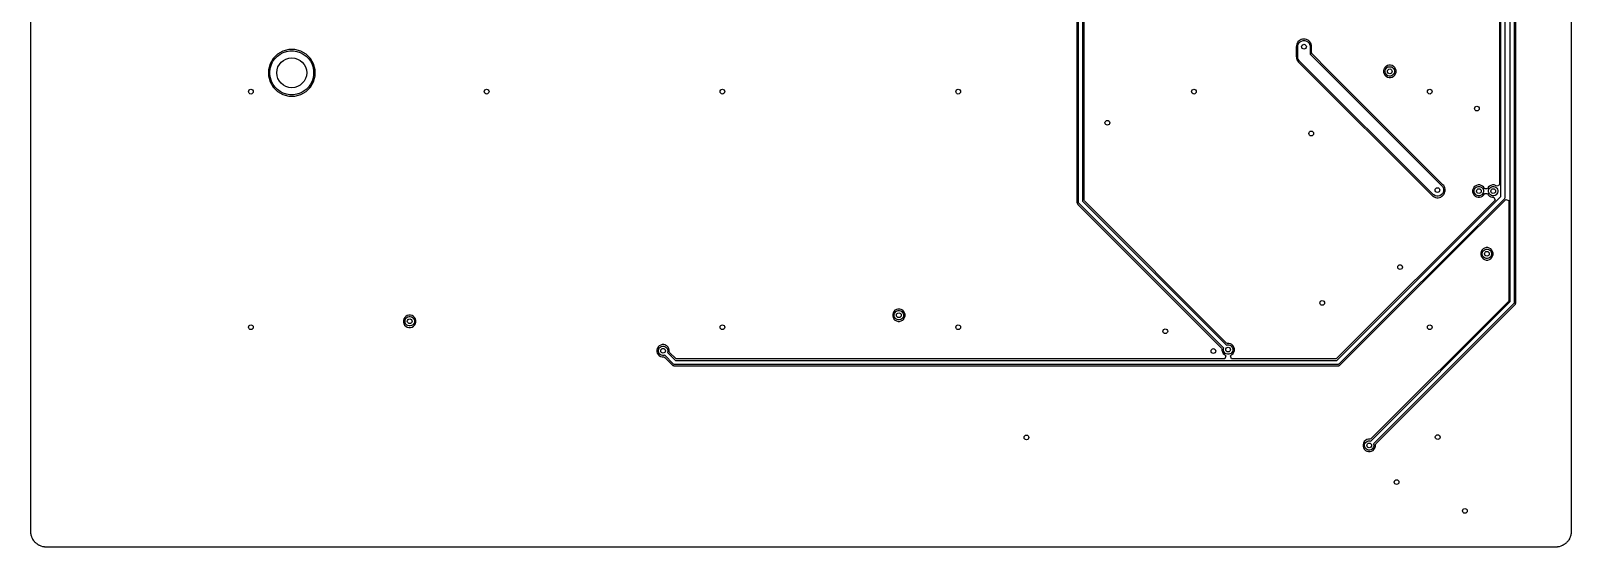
# Model space of a CAD drawing. Header units: inches. Extents: x 3.92 to 7.78, y -6.06 to -2.2.
# Drawn here: x 3.917 to 7.776, y -6.063 to -4.769 of the extents above; entities that cross this region are included whole.
import ezdxf

# ---------------------------------------------------------------- set-up
doc = ezdxf.new("R2010")
doc.units = ezdxf.units.IN
doc.header["$MEASUREMENT"] = 0
doc.layers.add('In1.Cu', color=91, linetype='CONTINUOUS', true_color=0x7fc87f)

msp = doc.modelspace()

# ---------------------------------------------------------------- linework, layer by layer
at = {"layer": 'In1.Cu', "linetype": 'CONTINUOUS'}
for p, q in [((6.5414, -5.198), (6.5414, -4.1642)), ((6.5514, -4.1642), (6.5514, -5.1959)), ((6.5377, -4.168), (6.5377, -5.1989)), ((6.5553, -4.8086), (6.5553, -4.2191)), ((7.7756, -4.2694), (7.7756, -6.0237)), ((7.6097, -4.6296), (7.6097, -5.1861)), ((7.623, -5.4477), (7.623, -4.622)), ((7.633, -4.6199), (7.633, -5.4498)), ((7.6368, -5.45), (7.6368, -4.6198)), ((7.5997, -5.1841), (7.5997, -4.6316)), ((7.5959, -4.6998), (7.5959, -5.1549)), ((3.9173, -4.8664), (3.9173, -4.72)), ((4.5483, -4.8196), (4.535, -4.8273)), ((4.5633, -4.8156), (4.5483, -4.8196)), ((4.5498, -4.8231), (4.558, -4.8204)), ((4.558, -4.8204), (4.5665, -4.8191)), ((4.5785, -4.8156), (4.5633, -4.8156)), ((4.5665, -4.8191), (4.5752, -4.8191)), ((4.5752, -4.8191), (4.5837, -4.8204)), ((4.5935, -4.8196), (4.5785, -4.8156)), ((4.5837, -4.8204), (4.592, -4.8231)), ((4.6068, -4.8273), (4.5935, -4.8196)), ((4.5935, -4.8196), (4.5935, -4.8196)), ((6.5553, -5.1931), (6.5553, -4.8086)), ((7.0874, -4.8054), (7.0871, -4.8086)), ((7.0871, -4.8086), (7.0871, -4.8337)), ((7.0882, -4.8023), (7.0874, -4.8054)), ((7.0895, -4.7994), (7.0882, -4.8023)), ((7.0897, -4.799), (7.0895, -4.7994)), ((7.0913, -4.7966), (7.0897, -4.799)), ((7.0909, -4.8086), (7.091, -4.8066)), ((7.0909, -4.8336), (7.0909, -4.8086)), ((7.091, -4.8066), (7.0921, -4.8027)), ((7.094, -4.7938), (7.0913, -4.7966)), ((7.0921, -4.8027), (7.0941, -4.7992)), ((7.0964, -4.7922), (7.094, -4.7938)), ((7.0941, -4.7992), (7.0969, -4.7964)), ((7.0966, -4.792), (7.0964, -4.7922)), ((7.0964, -4.7922), (7.0964, -4.7922)), ((7.0996, -4.7906), (7.0966, -4.792)), ((7.0969, -4.7964), (7.1004, -4.7944)), ((7.103, -4.7897), (7.0996, -4.7906)), ((7.1004, -4.7944), (7.1043, -4.7933)), ((7.1031, -4.7897), (7.103, -4.7897)), ((7.106, -4.7894), (7.1031, -4.7897)), ((7.1043, -4.7933), (7.1083, -4.7933)), ((7.1063, -4.7894), (7.106, -4.7894)), ((7.1092, -4.7896), (7.1063, -4.7894)), ((7.1083, -4.7933), (7.1122, -4.7944)), ((7.1095, -4.7897), (7.1092, -4.7896)), ((7.1128, -4.7905), (7.1095, -4.7897)), ((7.1122, -4.7944), (7.1157, -4.7964)), ((7.1158, -4.792), (7.1128, -4.7905)), ((7.1157, -4.7964), (7.1185, -4.7992)), ((7.116, -4.792), (7.1158, -4.792)), ((7.1187, -4.7939), (7.116, -4.792)), ((7.1185, -4.7992), (7.1205, -4.8027)), ((7.1209, -4.7961), (7.1187, -4.7939)), ((7.1205, -4.8027), (7.1215, -4.8066)), ((7.1229, -4.7989), (7.1209, -4.7961)), ((7.1215, -4.8066), (7.1217, -4.8086)), ((7.1217, -4.8086), (7.1217, -4.8272)), ((7.123, -4.7991), (7.1229, -4.7989)), ((7.1243, -4.8018), (7.123, -4.7991)), ((7.1252, -4.8055), (7.1243, -4.8018)), ((7.1252, -4.8056), (7.1252, -4.8055)), ((7.1255, -4.808), (7.1252, -4.8056)), ((7.1255, -4.8244), (7.1255, -4.808)), ((4.5165, -4.8514), (4.5124, -4.8664)), ((4.5159, -4.8697), (4.5173, -4.8611)), ((4.5241, -4.8381), (4.5165, -4.8514)), ((4.5173, -4.8611), (4.5199, -4.8529)), ((4.5199, -4.8529), (4.5239, -4.8452)), ((4.5239, -4.8452), (4.529, -4.8382)), ((4.535, -4.8273), (4.5241, -4.8381)), ((4.529, -4.8382), (4.5351, -4.8321)), ((4.5351, -4.8321), (4.5421, -4.827)), ((4.5421, -4.827), (4.5498, -4.8231)), ((4.592, -4.8231), (4.5997, -4.827)), ((4.5997, -4.827), (4.6067, -4.8321)), ((4.6067, -4.8321), (4.6128, -4.8382)), ((4.6176, -4.8381), (4.6068, -4.8273)), ((4.6128, -4.8382), (4.6179, -4.8452)), ((4.6253, -4.8514), (4.6176, -4.8381)), ((4.6179, -4.8452), (4.6218, -4.8529)), ((4.6218, -4.8529), (4.6245, -4.8611)), ((4.6245, -4.8611), (4.6258, -4.8697)), ((4.6293, -4.8664), (4.6253, -4.8514)), ((7.0871, -4.8337), (7.0872, -4.8344)), ((7.0872, -4.8344), (7.0872, -4.8345)), ((7.0872, -4.8345), (7.0872, -4.8354)), ((7.0872, -4.8354), (7.0873, -4.8363)), ((7.0873, -4.8363), (7.0874, -4.8366)), ((7.0874, -4.8366), (7.0874, -4.8367)), ((7.0874, -4.8367), (7.0874, -4.8371)), ((7.0874, -4.8371), (7.0878, -4.8382)), ((7.0878, -4.8382), (7.0878, -4.8386)), ((7.0878, -4.8386), (7.0879, -4.8388)), ((7.0879, -4.8388), (7.0879, -4.8389)), ((7.0879, -4.8389), (7.0881, -4.8394)), ((7.0881, -4.8394), (7.0883, -4.8402)), ((7.0883, -4.8402), (7.0886, -4.8408)), ((7.0886, -4.8408), (7.0887, -4.8412)), ((7.0887, -4.8412), (7.0891, -4.842)), ((7.0891, -4.842), (7.0893, -4.8425)), ((7.0893, -4.8425), (7.0896, -4.843)), ((7.0896, -4.843), (7.0898, -4.8434)), ((7.0898, -4.8434), (7.0902, -4.8439)), ((7.0902, -4.8439), (7.0902, -4.844)), ((7.0902, -4.844), (7.0907, -4.8448)), ((7.0907, -4.8448), (7.0911, -4.8452)), ((7.091, -4.8356), (7.0909, -4.8336)), ((7.0913, -4.8366), (7.091, -4.8356)), ((7.0911, -4.8452), (7.0912, -4.8455)), ((7.0912, -4.8455), (7.0916, -4.8459)), ((7.0921, -4.8395), (7.0913, -4.8366)), ((7.0916, -4.8459), (7.0922, -4.8466)), ((7.0941, -4.843), (7.0921, -4.8395)), ((7.0922, -4.8466), (7.0928, -4.8472)), ((7.0928, -4.8472), (7.0929, -4.8474)), ((7.0929, -4.8474), (7.4274, -5.1818)), ((7.0954, -4.8445), (7.0941, -4.843)), ((7.4299, -5.1789), (7.0954, -4.8445)), ((7.1217, -4.8272), (7.4516, -5.1572)), ((7.1264, -4.8266), (7.1255, -4.8244)), ((7.1681, -4.8683), (7.1264, -4.8266)), ((7.3088, -4.8609), (7.3068, -4.8645)), ((7.3115, -4.8582), (7.3088, -4.8609)), ((7.3088, -4.8609), (7.3088, -4.8609)), ((7.3118, -4.858), (7.3115, -4.8582)), ((7.3154, -4.8559), (7.3118, -4.858)), ((7.3119, -4.8632), (7.3141, -4.861)), ((7.3141, -4.861), (7.3167, -4.8595)), ((7.3192, -4.8549), (7.3154, -4.8559)), ((7.3167, -4.8595), (7.3197, -4.8587)), ((7.3233, -4.8549), (7.3192, -4.8549)), ((7.3197, -4.8587), (7.3228, -4.8587)), ((7.3228, -4.8587), (7.3258, -4.8595)), ((7.3272, -4.8559), (7.3233, -4.8549)), ((7.3258, -4.8595), (7.3284, -4.861)), ((7.3307, -4.858), (7.3272, -4.8559)), ((7.3284, -4.861), (7.3306, -4.8632)), ((7.331, -4.8582), (7.3307, -4.858)), ((7.3337, -4.8609), (7.331, -4.8582)), ((7.3338, -4.861), (7.3337, -4.8609)), ((7.3356, -4.8643), (7.3338, -4.861)), ((3.9173, -5.4795), (3.9173, -4.8664)), ((4.5124, -4.8664), (4.5124, -4.8817)), ((4.5124, -4.8817), (4.5165, -4.8967)), ((4.5159, -4.8783), (4.5159, -4.8697)), ((4.5173, -4.8869), (4.5159, -4.8783)), ((4.5165, -4.8967), (4.5241, -4.9099)), ((4.5199, -4.8951), (4.5173, -4.8869)), ((4.5239, -4.9028), (4.5199, -4.8951)), ((4.6176, -4.9099), (4.6253, -4.8966)), ((4.6218, -4.8951), (4.6179, -4.9028)), ((4.6245, -4.8869), (4.6218, -4.8951)), ((4.6258, -4.8783), (4.6245, -4.8869)), ((4.6253, -4.8966), (4.6293, -4.8816)), ((4.6258, -4.8697), (4.6258, -4.8783)), ((4.6293, -4.8816), (4.6293, -4.8664)), ((7.4543, -5.1545), (7.1681, -4.8683)), ((7.3067, -4.8647), (7.3058, -4.8683)), ((7.3058, -4.8683), (7.3058, -4.8726)), ((7.3058, -4.8726), (7.3068, -4.8763)), ((7.3068, -4.8645), (7.3067, -4.8647)), ((7.3068, -4.8763), (7.3068, -4.8763)), ((7.3068, -4.8763), (7.3088, -4.8799)), ((7.3088, -4.8799), (7.3088, -4.8799)), ((7.3088, -4.8799), (7.3115, -4.8826)), ((7.3095, -4.8689), (7.3103, -4.8659)), ((7.3095, -4.872), (7.3095, -4.8689)), ((7.3103, -4.8749), (7.3095, -4.872)), ((7.3103, -4.8659), (7.3119, -4.8632)), ((7.3119, -4.8776), (7.3103, -4.8749)), ((7.3115, -4.8826), (7.3119, -4.8829)), ((7.3141, -4.8798), (7.3119, -4.8776)), ((7.3119, -4.8829), (7.3152, -4.8848)), ((7.3167, -4.8813), (7.3141, -4.8798)), ((7.3152, -4.8848), (7.3194, -4.8859)), ((7.3197, -4.8821), (7.3167, -4.8813)), ((7.3194, -4.8859), (7.3231, -4.8859)), ((7.3228, -4.8821), (7.3197, -4.8821)), ((7.3258, -4.8813), (7.3228, -4.8821)), ((7.3231, -4.8859), (7.3273, -4.8848)), ((7.3284, -4.8798), (7.3258, -4.8813)), ((7.3273, -4.8848), (7.3307, -4.8829)), ((7.3273, -4.8848), (7.3273, -4.8848)), ((7.3306, -4.8776), (7.3284, -4.8798)), ((7.3306, -4.8632), (7.3322, -4.8659)), ((7.3322, -4.8749), (7.3306, -4.8776)), ((7.3307, -4.8829), (7.331, -4.8826)), ((7.331, -4.8826), (7.3337, -4.8799)), ((7.3322, -4.8659), (7.333, -4.8689)), ((7.333, -4.872), (7.3322, -4.8749)), ((7.333, -4.8689), (7.333, -4.872)), ((7.3337, -4.8799), (7.3338, -4.8798)), ((7.3338, -4.8798), (7.3356, -4.8765)), ((7.3368, -4.8685), (7.3356, -4.8643)), ((7.3356, -4.8765), (7.3368, -4.8724)), ((7.3368, -4.8724), (7.3368, -4.8685)), ((4.529, -4.9098), (4.5239, -4.9028)), ((4.5241, -4.9099), (4.535, -4.9207)), ((4.5351, -4.9159), (4.529, -4.9098)), ((4.535, -4.9207), (4.5482, -4.9284)), ((4.5421, -4.921), (4.5351, -4.9159)), ((4.5498, -4.9249), (4.5421, -4.921)), ((4.5482, -4.9284), (4.5632, -4.9325)), ((4.558, -4.9276), (4.5498, -4.9249)), ((4.5665, -4.929), (4.558, -4.9276)), ((4.5632, -4.9325), (4.5785, -4.9325)), ((4.5752, -4.929), (4.5665, -4.929)), ((4.5837, -4.9276), (4.5752, -4.929)), ((4.5785, -4.9325), (4.5935, -4.9284)), ((4.592, -4.9249), (4.5837, -4.9276)), ((4.5997, -4.921), (4.592, -4.9249)), ((4.5935, -4.9284), (4.6068, -4.9207)), ((4.5935, -4.9284), (4.5935, -4.9284)), ((4.6067, -4.9159), (4.5997, -4.921)), ((4.6128, -4.9098), (4.6067, -4.9159)), ((4.6068, -4.9207), (4.6176, -4.9099)), ((4.6179, -4.9028), (4.6128, -4.9098)), ((7.4516, -5.1572), (7.4529, -5.1587)), ((7.4529, -5.1587), (7.455, -5.1622)), ((7.4564, -5.1569), (7.4543, -5.1545)), ((7.455, -5.1622), (7.456, -5.166)), ((7.456, -5.1701), (7.455, -5.1739)), ((7.456, -5.166), (7.456, -5.1701)), ((7.458, -5.1596), (7.4564, -5.1569)), ((7.4592, -5.1627), (7.458, -5.1596)), ((7.4592, -5.1628), (7.4592, -5.1627)), ((7.4598, -5.166), (7.4592, -5.1628)), ((7.4594, -5.1728), (7.4599, -5.1698)), ((7.4599, -5.1693), (7.4598, -5.166)), ((7.4599, -5.1698), (7.4599, -5.1693)), ((7.5298, -5.1647), (7.5288, -5.1686)), ((7.5288, -5.1686), (7.5288, -5.1726)), ((7.5319, -5.1612), (7.5298, -5.1647)), ((7.5348, -5.1582), (7.5319, -5.1611)), ((7.5319, -5.1611), (7.5319, -5.1612)), ((7.5326, -5.1691), (7.5334, -5.1661)), ((7.5326, -5.1722), (7.5326, -5.1691)), ((7.5334, -5.1661), (7.5349, -5.1634)), ((7.5383, -5.1562), (7.5348, -5.1581)), ((7.5348, -5.1581), (7.5348, -5.1582)), ((7.5349, -5.1634), (7.5371, -5.1613)), ((7.5371, -5.1613), (7.5398, -5.1597)), ((7.5422, -5.1552), (7.5383, -5.1562)), ((7.5398, -5.1597), (7.5427, -5.1589)), ((7.5464, -5.1552), (7.5422, -5.1552)), ((7.5427, -5.1589), (7.5458, -5.1589)), ((7.5458, -5.1589), (7.5488, -5.1597)), ((7.5503, -5.1562), (7.5464, -5.1552)), ((7.5488, -5.1597), (7.5515, -5.1613)), ((7.5537, -5.1581), (7.5503, -5.1562)), ((7.5503, -5.1562), (7.5503, -5.1562)), ((7.5515, -5.1613), (7.5537, -5.1634)), ((7.5538, -5.1582), (7.5537, -5.1581)), ((7.5537, -5.1634), (7.5552, -5.1661)), ((7.5567, -5.1611), (7.5538, -5.1582)), ((7.5552, -5.1661), (7.556, -5.1691)), ((7.556, -5.1691), (7.556, -5.1722)), ((7.5569, -5.1614), (7.5567, -5.1611)), ((7.5589, -5.1649), (7.5569, -5.1614)), ((7.5657, -5.1649), (7.5589, -5.1649)), ((7.5678, -5.1613), (7.5657, -5.1649)), ((7.5679, -5.1611), (7.5678, -5.1613)), ((7.5709, -5.1581), (7.5679, -5.1611)), ((7.5686, -5.1691), (7.5694, -5.1661)), ((7.5686, -5.1722), (7.5686, -5.1691)), ((7.5694, -5.1661), (7.5709, -5.1634)), ((7.5743, -5.1562), (7.5709, -5.1581)), ((7.5709, -5.1634), (7.5731, -5.1613)), ((7.5731, -5.1613), (7.5758, -5.1597)), ((7.5782, -5.1552), (7.5743, -5.1562)), ((7.5758, -5.1597), (7.5787, -5.1589)), ((7.5824, -5.1552), (7.5782, -5.1552)), ((7.5787, -5.1589), (7.5818, -5.1589)), ((7.5818, -5.1589), (7.5848, -5.1597)), ((7.5863, -5.1562), (7.5824, -5.1552)), ((7.5848, -5.1597), (7.5875, -5.1613)), ((7.5901, -5.1583), (7.5863, -5.1562)), ((7.5863, -5.1562), (7.5863, -5.1562)), ((7.5875, -5.1613), (7.5897, -5.1634)), ((7.5897, -5.1634), (7.5912, -5.1661)), ((7.5959, -5.1549), (7.5901, -5.1583)), ((7.5912, -5.1661), (7.592, -5.1691)), ((7.592, -5.1691), (7.592, -5.1722)), ((6.5377, -5.1989), (6.5379, -5.1998)), ((6.5379, -5.1998), (6.5379, -5.2)), ((6.5379, -5.2), (6.538, -5.2006)), ((6.538, -5.2006), (6.5381, -5.2007)), ((6.5381, -5.2007), (6.5382, -5.201)), ((6.5382, -5.201), (6.5383, -5.2012)), ((6.5383, -5.2012), (6.5383, -5.2015)), ((6.5383, -5.2015), (6.5387, -5.2019)), ((6.5387, -5.2019), (6.539, -5.2024)), ((6.539, -5.2024), (6.5393, -5.2031)), ((6.5393, -5.2031), (6.5393, -5.2032)), ((6.5393, -5.2032), (6.5397, -5.2036)), ((6.5397, -5.2036), (6.5398, -5.2038)), ((6.5398, -5.2038), (6.54, -5.204)), ((6.54, -5.204), (6.9, -5.564)), ((6.5415, -5.199), (6.5414, -5.198)), ((6.5423, -5.2008), (6.5415, -5.199)), ((6.5429, -5.2015), (6.5423, -5.2008)), ((6.5423, -5.2008), (6.5423, -5.2008)), ((6.9053, -5.5639), (6.5429, -5.2015)), ((6.5514, -5.1959), (6.9124, -5.5568)), ((6.5562, -5.1952), (6.5553, -5.1931)), ((6.9124, -5.5515), (6.5562, -5.1952)), ((7.5849, -5.1935), (7.1881, -5.5902)), ((7.1889, -5.5949), (7.5997, -5.1841)), ((7.6082, -5.1897), (7.1945, -5.6034)), ((7.4274, -5.1818), (7.4276, -5.1819)), ((7.4276, -5.1819), (7.4294, -5.1835)), ((7.4294, -5.1835), (7.4297, -5.1837)), ((7.4297, -5.1837), (7.4297, -5.1837)), ((7.4297, -5.1837), (7.4324, -5.1853)), ((7.4314, -5.1803), (7.4299, -5.1789)), ((7.4349, -5.1823), (7.4314, -5.1803)), ((7.4324, -5.1853), (7.436, -5.1867)), ((7.4387, -5.1833), (7.4349, -5.1823)), ((7.436, -5.1867), (7.4389, -5.1871)), ((7.4427, -5.1833), (7.4387, -5.1833)), ((7.4389, -5.1871), (7.4394, -5.1872)), ((7.4394, -5.1872), (7.4424, -5.1872)), ((7.4424, -5.1872), (7.4428, -5.1871)), ((7.4466, -5.1823), (7.4427, -5.1833)), ((7.4428, -5.1871), (7.4457, -5.1865)), ((7.4457, -5.1865), (7.4461, -5.1865)), ((7.4461, -5.1865), (7.4489, -5.1854)), ((7.4501, -5.1803), (7.4466, -5.1823)), ((7.4489, -5.1854), (7.4518, -5.1837)), ((7.4529, -5.1774), (7.4501, -5.1803)), ((7.4518, -5.1837), (7.452, -5.1836)), ((7.452, -5.1836), (7.4543, -5.1817)), ((7.455, -5.1739), (7.4529, -5.1774)), ((7.4543, -5.1817), (7.4544, -5.1815)), ((7.4544, -5.1815), (7.4565, -5.179)), ((7.4565, -5.179), (7.4567, -5.1788)), ((7.4567, -5.1788), (7.4583, -5.1758)), ((7.4583, -5.1758), (7.4594, -5.1728)), ((7.4776, -5.3256), (7.6119, -5.1913)), ((7.5288, -5.1726), (7.5299, -5.1767)), ((7.5299, -5.1767), (7.5319, -5.1801)), ((7.5319, -5.1801), (7.5348, -5.1831)), ((7.5334, -5.1752), (7.5326, -5.1722)), ((7.5349, -5.1778), (7.5334, -5.1752)), ((7.5348, -5.1831), (7.5382, -5.185)), ((7.5371, -5.18), (7.5349, -5.1778)), ((7.5398, -5.1815), (7.5371, -5.18)), ((7.5382, -5.185), (7.5423, -5.1862)), ((7.5427, -5.1823), (7.5398, -5.1815)), ((7.5423, -5.1862), (7.5463, -5.1862)), ((7.5458, -5.1823), (7.5427, -5.1823)), ((7.5488, -5.1815), (7.5458, -5.1823)), ((7.5463, -5.1862), (7.5504, -5.185)), ((7.5515, -5.18), (7.5488, -5.1815)), ((7.5504, -5.185), (7.5538, -5.1831)), ((7.5537, -5.1778), (7.5515, -5.18)), ((7.5552, -5.1752), (7.5537, -5.1778)), ((7.5538, -5.1831), (7.5567, -5.1802)), ((7.556, -5.1722), (7.5552, -5.1752)), ((7.5567, -5.1802), (7.5568, -5.18)), ((7.5568, -5.18), (7.5589, -5.1764)), ((7.5589, -5.1764), (7.5657, -5.1765)), ((7.5657, -5.1765), (7.5679, -5.1802)), ((7.5679, -5.1802), (7.5707, -5.183)), ((7.5694, -5.1752), (7.5686, -5.1722)), ((7.5709, -5.1778), (7.5694, -5.1752)), ((7.5707, -5.183), (7.5709, -5.1831)), ((7.5731, -5.18), (7.5709, -5.1778)), ((7.5709, -5.1831), (7.5742, -5.185)), ((7.5758, -5.1815), (7.5731, -5.18)), ((7.5742, -5.185), (7.5742, -5.1851)), ((7.5742, -5.1851), (7.5783, -5.1862)), ((7.5787, -5.1823), (7.5758, -5.1815)), ((7.5783, -5.1862), (7.5819, -5.1862)), ((7.5818, -5.1823), (7.5787, -5.1823)), ((7.5848, -5.1815), (7.5818, -5.1823)), ((7.5819, -5.1862), (7.5849, -5.1935)), ((7.5875, -5.18), (7.5848, -5.1815)), ((7.5897, -5.1778), (7.5875, -5.18)), ((7.5912, -5.1752), (7.5897, -5.1778)), ((7.592, -5.1722), (7.5912, -5.1752)), ((7.6089, -5.1889), (7.6082, -5.1897)), ((7.6096, -5.1871), (7.6089, -5.1889)), ((7.6097, -5.1861), (7.6096, -5.1871)), ((7.6119, -5.1913), (7.6192, -5.1944)), ((7.6192, -5.1944), (7.6192, -5.4448)), ((7.55, -5.322), (7.549, -5.3256)), ((7.5522, -5.3182), (7.55, -5.3219)), ((7.55, -5.3219), (7.55, -5.322)), ((7.555, -5.3154), (7.5522, -5.3182)), ((7.5528, -5.3263), (7.5536, -5.3233)), ((7.5536, -5.3233), (7.5551, -5.3206)), ((7.5551, -5.3153), (7.555, -5.3154)), ((7.5585, -5.3134), (7.5551, -5.3153)), ((7.5551, -5.3206), (7.5573, -5.3184)), ((7.5573, -5.3184), (7.56, -5.3169)), ((7.5586, -5.3133), (7.5585, -5.3134)), ((7.5624, -5.3123), (7.5586, -5.3133)), ((7.56, -5.3169), (7.563, -5.3161)), ((7.5667, -5.3123), (7.5624, -5.3123)), ((7.563, -5.3161), (7.5661, -5.3161)), ((7.5661, -5.3161), (7.569, -5.3169)), ((7.5704, -5.3133), (7.5667, -5.3123)), ((7.569, -5.3169), (7.5717, -5.3184)), ((7.574, -5.3154), (7.5704, -5.3133)), ((7.5717, -5.3184), (7.5739, -5.3206)), ((7.5739, -5.3206), (7.5754, -5.3233)), ((7.5769, -5.3183), (7.574, -5.3154)), ((7.5754, -5.3233), (7.5762, -5.3263)), ((7.577, -5.3184), (7.5769, -5.3183)), ((7.5789, -5.3218), (7.577, -5.3184)), ((7.58, -5.3258), (7.5789, -5.3218)), ((7.1973, -5.6059), (7.4776, -5.3256)), ((7.549, -5.3256), (7.549, -5.33)), ((7.549, -5.33), (7.55, -5.3336)), ((7.55, -5.3336), (7.55, -5.3338)), ((7.55, -5.3338), (7.5522, -5.3374)), ((7.5522, -5.3374), (7.555, -5.3403)), ((7.5528, -5.3294), (7.5528, -5.3263)), ((7.5536, -5.3323), (7.5528, -5.3294)), ((7.5551, -5.335), (7.5536, -5.3323)), ((7.555, -5.3403), (7.5551, -5.3403)), ((7.5573, -5.3372), (7.5551, -5.335)), ((7.5551, -5.3403), (7.5583, -5.3422)), ((7.56, -5.3387), (7.5573, -5.3372)), ((7.5583, -5.3422), (7.5585, -5.3423)), ((7.5585, -5.3423), (7.5625, -5.3433)), ((7.563, -5.3395), (7.56, -5.3387)), ((7.5625, -5.3433), (7.5665, -5.3433)), ((7.5661, -5.3395), (7.563, -5.3395)), ((7.569, -5.3387), (7.5661, -5.3395)), ((7.5665, -5.3433), (7.5706, -5.3422)), ((7.5717, -5.3372), (7.569, -5.3387)), ((7.5706, -5.3422), (7.574, -5.3403)), ((7.5706, -5.3422), (7.5706, -5.3422)), ((7.5739, -5.335), (7.5717, -5.3372)), ((7.5754, -5.3323), (7.5739, -5.335)), ((7.574, -5.3403), (7.577, -5.3373)), ((7.5762, -5.3294), (7.5754, -5.3323)), ((7.5762, -5.3263), (7.5762, -5.3294)), ((7.577, -5.3373), (7.5789, -5.3339)), ((7.5789, -5.3339), (7.58, -5.3298)), ((7.58, -5.3298), (7.58, -5.3258)), ((6.077, -5.4759), (6.0761, -5.4795)), ((6.0791, -5.4722), (6.077, -5.4758)), ((6.077, -5.4758), (6.077, -5.4759)), ((6.0818, -5.4694), (6.0791, -5.4722)), ((6.0791, -5.4722), (6.0791, -5.4722)), ((6.0798, -5.4801), (6.0806, -5.4772)), ((6.0806, -5.4772), (6.0822, -5.4745)), ((6.0821, -5.4692), (6.0818, -5.4694)), ((6.0856, -5.4672), (6.0821, -5.4692)), ((6.0822, -5.4745), (6.0843, -5.4723)), ((6.0843, -5.4723), (6.087, -5.4708)), ((6.0894, -5.4662), (6.0856, -5.4672)), ((6.087, -5.4708), (6.09, -5.47)), ((6.0936, -5.4662), (6.0894, -5.4662)), ((6.09, -5.47), (6.0931, -5.47)), ((6.0931, -5.47), (6.0961, -5.4708)), ((6.0974, -5.4672), (6.0936, -5.4662)), ((6.0961, -5.4708), (6.0987, -5.4723)), ((6.101, -5.4692), (6.0974, -5.4672)), ((6.0987, -5.4723), (6.1009, -5.4745)), ((6.1009, -5.4745), (6.1024, -5.4772)), ((6.1013, -5.4694), (6.101, -5.4692)), ((6.104, -5.4722), (6.1013, -5.4694)), ((6.1024, -5.4772), (6.1032, -5.4801)), ((6.1041, -5.4722), (6.104, -5.4722)), ((6.1059, -5.4756), (6.1041, -5.4722)), ((6.107, -5.4797), (6.1059, -5.4756)), ((7.6183, -5.447), (7.2736, -5.7917)), ((7.2737, -5.797), (7.623, -5.4477)), ((7.6315, -5.4533), (7.2808, -5.8041)), ((7.2861, -5.8041), (7.6346, -5.4556)), ((7.6192, -5.4448), (7.6183, -5.447)), ((7.6321, -5.4525), (7.6315, -5.4533)), ((7.6326, -5.4515), (7.6321, -5.4525)), ((7.6321, -5.4525), (7.6321, -5.4525)), ((7.6329, -5.4507), (7.6326, -5.4515)), ((7.633, -5.4498), (7.6329, -5.4507)), ((7.6329, -5.4507), (7.6329, -5.4507)), ((7.6346, -5.4556), (7.6348, -5.4553)), ((7.6348, -5.4553), (7.6351, -5.4549)), ((7.6351, -5.4549), (7.6352, -5.4547)), ((7.6352, -5.4547), (7.6359, -5.4537)), ((7.6359, -5.4537), (7.6361, -5.4532)), ((7.6359, -5.4537), (7.6359, -5.4537)), ((7.6361, -5.4532), (7.6362, -5.453)), ((7.6362, -5.453), (7.6364, -5.4523)), ((7.6364, -5.4521), (7.6367, -5.4513)), ((7.6364, -5.4523), (7.6364, -5.4521)), ((7.6367, -5.4509), (7.6368, -5.4504)), ((7.6367, -5.4513), (7.6367, -5.4509)), ((7.6368, -5.4504), (7.6368, -5.45)), ((3.9173, -5.495), (3.9173, -5.4795)), ((3.9173, -5.5689), (3.9173, -5.495)), ((4.8519, -5.4909), (4.8507, -5.495)), ((4.8507, -5.495), (4.8507, -5.4989)), ((4.8507, -5.4989), (4.8519, -5.5031)), ((4.8538, -5.4875), (4.8519, -5.4908)), ((4.8519, -5.4908), (4.8519, -5.4909)), ((4.8519, -5.5031), (4.8519, -5.5032)), ((4.8519, -5.5032), (4.8537, -5.5063)), ((4.8537, -5.5063), (4.8569, -5.5094)), ((4.8567, -5.4846), (4.8538, -5.4874)), ((4.8538, -5.4874), (4.8538, -5.4875)), ((4.8546, -5.4954), (4.8554, -5.4924)), ((4.8546, -5.4985), (4.8546, -5.4954)), ((4.8554, -5.5014), (4.8546, -5.4985)), ((4.8554, -5.4924), (4.8569, -5.4897)), ((4.8569, -5.5041), (4.8554, -5.5014)), ((4.8568, -5.4845), (4.8567, -5.4846)), ((4.8603, -5.4825), (4.8568, -5.4845)), ((4.8569, -5.4897), (4.8591, -5.4876)), ((4.8591, -5.5063), (4.8569, -5.5041)), ((4.8569, -5.5094), (4.86, -5.5113)), ((4.8591, -5.4876), (4.8617, -5.486)), ((4.8617, -5.5078), (4.8591, -5.5063)), ((4.86, -5.5113), (4.8602, -5.5113)), ((4.8602, -5.5113), (4.8644, -5.5124)), ((4.8643, -5.4814), (4.8603, -5.4825)), ((4.8617, -5.486), (4.8647, -5.4852)), ((4.8647, -5.5086), (4.8617, -5.5078)), ((4.8682, -5.4814), (4.8643, -5.4814)), ((4.8644, -5.5124), (4.8681, -5.5124)), ((4.8647, -5.4852), (4.8678, -5.4852)), ((4.8678, -5.5086), (4.8647, -5.5086)), ((4.8678, -5.4852), (4.8708, -5.486)), ((4.8708, -5.5078), (4.8678, -5.5086)), ((4.8681, -5.5124), (4.8723, -5.5113)), ((4.8724, -5.4825), (4.8682, -5.4814)), ((4.8708, -5.486), (4.8735, -5.4876)), ((4.8735, -5.5063), (4.8708, -5.5078)), ((4.8757, -5.4845), (4.8723, -5.4825)), ((4.8723, -5.4825), (4.8724, -5.4825)), ((4.8723, -5.5113), (4.8724, -5.5113)), ((4.8724, -5.5113), (4.8757, -5.5094)), ((4.8735, -5.4876), (4.8756, -5.4897)), ((4.8756, -5.5041), (4.8735, -5.5063)), ((4.8756, -5.4897), (4.8772, -5.4924)), ((4.8772, -5.5014), (4.8756, -5.5041)), ((4.8787, -5.4874), (4.8757, -5.4845)), ((4.8757, -5.5094), (4.8758, -5.5094)), ((4.8758, -5.5094), (4.8786, -5.5065)), ((4.8772, -5.4924), (4.878, -5.4954)), ((4.878, -5.4985), (4.8772, -5.5014)), ((4.878, -5.4954), (4.878, -5.4985)), ((4.8786, -5.5065), (4.8787, -5.5064)), ((4.8807, -5.4909), (4.8787, -5.4874)), ((4.8787, -5.5064), (4.8807, -5.503)), ((4.8818, -5.495), (4.8807, -5.4909)), ((4.8807, -5.5029), (4.8818, -5.4989)), ((4.8807, -5.503), (4.8807, -5.5029)), ((4.8818, -5.4989), (4.8818, -5.495)), ((6.0761, -5.4795), (6.0761, -5.4838)), ((6.0761, -5.4838), (6.0771, -5.4876)), ((6.0771, -5.4876), (6.0771, -5.4877)), ((6.0771, -5.4877), (6.0791, -5.4911)), ((6.0791, -5.4911), (6.0791, -5.4912)), ((6.0791, -5.4912), (6.0818, -5.4939)), ((6.0798, -5.4832), (6.0798, -5.4801)), ((6.0806, -5.4862), (6.0798, -5.4832)), ((6.0822, -5.4889), (6.0806, -5.4862)), ((6.0818, -5.4939), (6.0821, -5.4942)), ((6.0821, -5.4942), (6.0855, -5.4961)), ((6.0843, -5.491), (6.0822, -5.4889)), ((6.087, -5.4926), (6.0843, -5.491)), ((6.0855, -5.4961), (6.0896, -5.4972)), ((6.09, -5.4934), (6.087, -5.4926)), ((6.0896, -5.4972), (6.0934, -5.4972)), ((6.0931, -5.4934), (6.09, -5.4934)), ((6.0961, -5.4926), (6.0931, -5.4934)), ((6.0934, -5.4972), (6.0976, -5.4961)), ((6.0987, -5.491), (6.0961, -5.4926)), ((6.0976, -5.4961), (6.1009, -5.4942)), ((6.0976, -5.4961), (6.0976, -5.4961)), ((6.1009, -5.4889), (6.0987, -5.491)), ((6.1024, -5.4862), (6.1009, -5.4889)), ((6.1009, -5.4942), (6.1013, -5.4939)), ((6.1013, -5.4939), (6.104, -5.4912)), ((6.1032, -5.4832), (6.1024, -5.4862)), ((6.1032, -5.4801), (6.1032, -5.4832)), ((6.104, -5.4911), (6.1059, -5.4878)), ((6.104, -5.4912), (6.104, -5.4911)), ((6.1059, -5.4878), (6.107, -5.4836)), ((6.107, -5.4836), (6.107, -5.4797)), ((5.4988, -5.5554), (5.4951, -5.5564)), ((5.5032, -5.5554), (5.4988, -5.5554)), ((5.5068, -5.5563), (5.5032, -5.5554)), ((6.9146, -5.5524), (6.9124, -5.5515)), ((6.9184, -5.5524), (6.9146, -5.5524)), ((6.9223, -5.5534), (6.9184, -5.5524)), ((6.9224, -5.5534), (6.9223, -5.5534)), ((6.9259, -5.5554), (6.9224, -5.5534)), ((6.9288, -5.5584), (6.9259, -5.5554)), ((3.9173, -6.023), (3.9173, -5.5689)), ((5.4865, -5.5649), (5.4855, -5.5689)), ((5.4855, -5.5689), (5.4855, -5.5729)), ((5.4855, -5.5729), (5.4865, -5.5769)), ((5.4885, -5.5615), (5.4865, -5.5649)), ((5.4865, -5.5769), (5.4887, -5.5805)), ((5.4887, -5.5613), (5.4885, -5.5615)), ((5.4914, -5.5586), (5.4887, -5.5613)), ((5.4887, -5.5805), (5.4915, -5.5833)), ((5.4893, -5.5693), (5.4901, -5.5664)), ((5.4893, -5.5724), (5.4893, -5.5693)), ((5.4901, -5.5754), (5.4893, -5.5724)), ((5.4901, -5.5664), (5.4916, -5.5637)), ((5.4916, -5.5781), (5.4901, -5.5754)), ((5.4951, -5.5564), (5.4914, -5.5586)), ((5.4915, -5.5833), (5.4916, -5.5834)), ((5.4916, -5.5637), (5.4938, -5.5615)), ((5.4938, -5.5803), (5.4916, -5.5781)), ((5.4916, -5.5834), (5.4948, -5.5853)), ((5.4938, -5.5615), (5.4965, -5.56)), ((5.4965, -5.5818), (5.4938, -5.5803)), ((5.4948, -5.5853), (5.495, -5.5854)), ((5.495, -5.5854), (5.499, -5.5864)), ((5.4965, -5.56), (5.4995, -5.5592)), ((5.4995, -5.5826), (5.4965, -5.5818)), ((5.499, -5.5864), (5.5028, -5.5864)), ((5.4995, -5.5592), (5.5025, -5.5592)), ((5.5025, -5.5826), (5.4995, -5.5826)), ((5.5025, -5.5592), (5.5055, -5.56)), ((5.505, -5.5819), (5.5025, -5.5826)), ((5.5028, -5.5864), (5.505, -5.5873)), ((5.5265, -5.6034), (5.505, -5.5819)), ((5.505, -5.5873), (5.5242, -5.6065)), ((5.5055, -5.56), (5.5082, -5.5615)), ((5.507, -5.5564), (5.5068, -5.5563)), ((5.5106, -5.5586), (5.507, -5.5564)), ((5.5082, -5.5615), (5.5104, -5.5637)), ((5.5104, -5.5637), (5.5119, -5.5664)), ((5.5135, -5.5614), (5.5106, -5.5586)), ((5.5119, -5.5664), (5.5127, -5.5693)), ((5.5127, -5.5724), (5.5121, -5.5749)), ((5.5121, -5.5749), (5.5321, -5.5949)), ((5.5127, -5.5693), (5.5127, -5.5724)), ((5.5136, -5.5615), (5.5135, -5.5614)), ((5.5154, -5.5648), (5.5136, -5.5615)), ((5.5155, -5.565), (5.5154, -5.5648)), ((5.5165, -5.5687), (5.5155, -5.565)), ((5.5165, -5.5726), (5.5165, -5.5687)), ((5.5174, -5.5748), (5.5165, -5.5726)), ((5.5328, -5.5902), (5.5174, -5.5748)), ((5.5349, -5.5911), (5.5328, -5.5902)), ((6.9077, -5.5911), (5.5349, -5.5911)), ((6.9, -5.564), (6.9009, -5.5661)), ((6.9009, -5.5661), (6.9009, -5.57)), ((6.9009, -5.57), (6.9019, -5.5738)), ((6.9019, -5.5738), (6.9039, -5.5774)), ((6.9039, -5.5774), (6.9068, -5.5803)), ((6.9046, -5.5663), (6.9053, -5.5639)), ((6.9046, -5.5694), (6.9046, -5.5663)), ((6.9054, -5.5724), (6.9046, -5.5694)), ((6.907, -5.5751), (6.9054, -5.5724)), ((6.9068, -5.5803), (6.9105, -5.5832)), ((6.9091, -5.5773), (6.907, -5.5751)), ((6.9105, -5.5832), (6.9077, -5.5911)), ((6.9118, -5.5788), (6.9091, -5.5773)), ((6.9148, -5.5796), (6.9118, -5.5788)), ((6.9124, -5.5568), (6.9148, -5.5562)), ((6.9148, -5.5562), (6.9179, -5.5562)), ((6.9179, -5.5796), (6.9148, -5.5796)), ((6.9179, -5.5562), (6.9209, -5.557)), ((6.9209, -5.5788), (6.9179, -5.5796)), ((6.9209, -5.557), (6.9235, -5.5585)), ((6.9235, -5.5773), (6.9209, -5.5788)), ((6.9222, -5.5832), (6.9259, -5.5803)), ((6.925, -5.5911), (6.9222, -5.5832)), ((6.9235, -5.5585), (6.9257, -5.5607)), ((6.9257, -5.5751), (6.9235, -5.5773)), ((7.186, -5.5911), (6.925, -5.5911)), ((6.9257, -5.5607), (6.9273, -5.5634)), ((6.9273, -5.5724), (6.9257, -5.5751)), ((6.9259, -5.5803), (6.9288, -5.5774)), ((6.9273, -5.5634), (6.928, -5.5663)), ((6.928, -5.5694), (6.9273, -5.5724)), ((6.928, -5.5663), (6.928, -5.5694)), ((6.9289, -5.5587), (6.9288, -5.5584)), ((6.9288, -5.5774), (6.9307, -5.5739)), ((6.9307, -5.5617), (6.9289, -5.5587)), ((6.9307, -5.5619), (6.9307, -5.5617)), ((6.9319, -5.566), (6.9307, -5.5619)), ((6.9307, -5.5739), (6.9319, -5.5698)), ((6.9319, -5.5698), (6.9319, -5.566)), ((7.1881, -5.5902), (7.186, -5.5911)), ((5.5242, -5.6065), (5.5242, -5.6066)), ((5.5242, -5.6066), (5.5245, -5.6068)), ((5.5245, -5.6068), (5.5255, -5.6074)), ((5.5255, -5.6074), (5.526, -5.6078)), ((5.526, -5.6078), (5.5266, -5.608)), ((5.5272, -5.604), (5.5265, -5.6034)), ((5.5266, -5.608), (5.5269, -5.6081)), ((5.5269, -5.6081), (5.5278, -5.6084)), ((5.529, -5.6048), (5.5272, -5.604)), ((5.5278, -5.6084), (5.5279, -5.6084)), ((5.5279, -5.6084), (5.5283, -5.6085)), ((5.5283, -5.6085), (5.5286, -5.6086)), ((5.5286, -5.6086), (5.5289, -5.6086)), ((5.5289, -5.6086), (5.5296, -5.6087)), ((5.53, -5.6049), (5.529, -5.6048)), ((5.529, -5.6048), (5.529, -5.6048)), ((5.5296, -5.6087), (5.5297, -5.6087)), ((5.5297, -5.6087), (7.1911, -5.6087)), ((7.1909, -5.6049), (5.53, -5.6049)), ((5.5321, -5.5949), (7.1889, -5.5949)), ((7.1919, -5.6048), (7.1909, -5.6049)), ((7.1911, -5.6087), (7.1913, -5.6087)), ((7.1913, -5.6087), (7.1919, -5.6087)), ((7.193, -5.6044), (7.1919, -5.6048)), ((7.1919, -5.6048), (7.1919, -5.6048)), ((7.1919, -5.6087), (7.1925, -5.6085)), ((7.1925, -5.6085), (7.1926, -5.6085)), ((7.1926, -5.6085), (7.1933, -5.6084)), ((7.1937, -5.604), (7.193, -5.6044)), ((7.1933, -5.6084), (7.1939, -5.6082)), ((7.1945, -5.6034), (7.1937, -5.604)), ((7.1937, -5.604), (7.1937, -5.604)), ((7.1939, -5.6082), (7.1942, -5.608)), ((7.1942, -5.608), (7.1945, -5.608)), ((7.1945, -5.608), (7.1949, -5.6077)), ((7.1949, -5.6077), (7.1954, -5.6074)), ((7.1954, -5.6074), (7.1961, -5.607)), ((7.1961, -5.607), (7.1971, -5.606)), ((7.1971, -5.606), (7.1973, -5.6059)), ((7.2552, -5.8022), (7.2542, -5.8059)), ((7.2542, -5.8059), (7.2542, -5.8102)), ((7.2542, -5.8102), (7.2552, -5.814)), ((7.2574, -5.7984), (7.2552, -5.8021)), ((7.2552, -5.8021), (7.2552, -5.8022)), ((7.2552, -5.814), (7.2574, -5.8177)), ((7.2602, -5.7956), (7.2574, -5.7984)), ((7.2574, -5.8177), (7.2601, -5.8204)), ((7.258, -5.8065), (7.2588, -5.8035)), ((7.258, -5.8096), (7.258, -5.8065)), ((7.2588, -5.8126), (7.258, -5.8096)), ((7.2588, -5.8035), (7.2603, -5.8009)), ((7.2603, -5.8152), (7.2588, -5.8126)), ((7.2601, -5.8204), (7.2603, -5.8205)), ((7.2603, -5.7956), (7.2602, -5.7956)), ((7.2637, -5.7936), (7.2603, -5.7956)), ((7.2603, -5.8009), (7.2625, -5.7987)), ((7.2625, -5.8174), (7.2603, -5.8152)), ((7.2603, -5.8205), (7.2637, -5.8225)), ((7.2625, -5.7987), (7.2652, -5.7971)), ((7.2652, -5.819), (7.2625, -5.8174)), ((7.2638, -5.7935), (7.2637, -5.7936)), ((7.2637, -5.8225), (7.2677, -5.8236)), ((7.2676, -5.7926), (7.2638, -5.7935)), ((7.2652, -5.7971), (7.2682, -5.7963)), ((7.2682, -5.8198), (7.2652, -5.819)), ((7.2715, -5.7926), (7.2676, -5.7926)), ((7.2677, -5.8236), (7.2717, -5.8236)), ((7.2682, -5.7963), (7.2713, -5.7963)), ((7.2713, -5.8198), (7.2682, -5.8198)), ((7.2713, -5.7963), (7.2737, -5.797)), ((7.2742, -5.819), (7.2713, -5.8198)), ((7.2736, -5.7917), (7.2715, -5.7926)), ((7.2717, -5.8236), (7.2757, -5.8225)), ((7.2769, -5.8174), (7.2742, -5.819)), ((7.2757, -5.8225), (7.2793, -5.8204)), ((7.2791, -5.8152), (7.2769, -5.8174)), ((7.2806, -5.8126), (7.2791, -5.8152)), ((7.2793, -5.8204), (7.2822, -5.8176)), ((7.2814, -5.8096), (7.2806, -5.8126)), ((7.2808, -5.8041), (7.2814, -5.8065)), ((7.2814, -5.8065), (7.2814, -5.8096)), ((7.2822, -5.8175), (7.2841, -5.8142)), ((7.2822, -5.8176), (7.2822, -5.8175)), ((7.2841, -5.8142), (7.2842, -5.814)), ((7.2842, -5.814), (7.2852, -5.81)), ((7.2852, -5.8062), (7.2861, -5.8041)), ((7.2852, -5.81), (7.2852, -5.8062)), ((3.9174, -6.0254), (3.9173, -6.023)), ((3.9174, -6.0255), (3.9174, -6.0254)), ((3.9174, -6.0262), (3.9174, -6.0255)), ((3.9174, -6.0263), (3.9174, -6.0262)), ((3.9176, -6.0277), (3.9174, -6.0263)), ((3.9176, -6.0278), (3.9176, -6.0277)), ((3.9177, -6.0289), (3.9176, -6.0278)), ((3.9177, -6.0291), (3.9177, -6.0289)), ((3.9181, -6.0315), (3.9177, -6.0291)), ((3.9185, -6.0331), (3.9181, -6.0315)), ((3.9181, -6.0315), (3.9181, -6.0315)), ((3.9185, -6.0333), (3.9185, -6.0331)), ((3.9191, -6.0355), (3.9185, -6.0333)), ((3.9192, -6.0356), (3.9191, -6.0355)), ((3.9196, -6.037), (3.9192, -6.0356)), ((3.9197, -6.0372), (3.9196, -6.037)), ((3.9198, -6.0375), (3.9197, -6.0372)), ((3.9198, -6.0377), (3.9198, -6.0375)), ((3.9217, -6.0416), (3.9198, -6.0377)), ((3.9218, -6.0419), (3.9217, -6.0416)), ((3.9225, -6.0431), (3.9218, -6.0419)), ((3.9237, -6.0452), (3.9225, -6.0431)), ((3.9239, -6.0453), (3.9237, -6.0452)), ((3.9244, -6.0461), (3.9239, -6.0453)), ((3.9249, -6.0469), (3.9244, -6.0461)), ((3.9252, -6.0473), (3.9249, -6.0469)), ((3.9256, -6.0478), (3.9252, -6.0473)), ((3.9259, -6.0481), (3.9256, -6.0478)), ((3.9259, -6.0482), (3.9259, -6.0481)), ((3.9269, -6.0494), (3.9259, -6.0482)), ((3.927, -6.0495), (3.9269, -6.0494)), ((3.9277, -6.0503), (3.927, -6.0495)), ((3.9278, -6.0505), (3.9277, -6.0503)), ((3.9285, -6.0511), (3.9278, -6.0505)), ((3.93, -6.0526), (3.9285, -6.0511)), ((3.9285, -6.0511), (3.9285, -6.0511)), ((3.9301, -6.0526), (3.93, -6.0526)), ((3.9307, -6.0533), (3.9301, -6.0526)), ((3.9309, -6.0534), (3.9307, -6.0533)), ((3.9319, -6.0543), (3.9309, -6.0534)), ((3.932, -6.0543), (3.9319, -6.0543)), ((3.9329, -6.055), (3.932, -6.0543)), ((3.9335, -6.0554), (3.9329, -6.055)), ((3.9337, -6.0556), (3.9335, -6.0554)), ((3.9341, -6.0558), (3.9337, -6.0556)), ((3.9341, -6.0559), (3.9341, -6.0558)), ((3.935, -6.0565), (3.9341, -6.0559)), ((3.9351, -6.0565), (3.935, -6.0565)), ((3.937, -6.0577), (3.9351, -6.0565)), ((7.7578, -6.0566), (7.7557, -6.0578)), ((7.7588, -6.0559), (7.7578, -6.0565)), ((7.7578, -6.0565), (7.7578, -6.0566)), ((7.7591, -6.0556), (7.7588, -6.0559)), ((7.7607, -6.0544), (7.7591, -6.0556)), ((7.7608, -6.0544), (7.7607, -6.0544)), ((7.762, -6.0534), (7.7608, -6.0544)), ((7.7621, -6.0533), (7.762, -6.0534)), ((7.7627, -6.0528), (7.7621, -6.0533)), ((7.7628, -6.0527), (7.7627, -6.0528)), ((7.7637, -6.0519), (7.7628, -6.0527)), ((7.765, -6.0506), (7.7637, -6.0519)), ((7.7659, -6.0495), (7.765, -6.0506)), ((7.766, -6.0494), (7.7659, -6.0495)), ((7.7664, -6.0489), (7.766, -6.0494)), ((7.7676, -6.0474), (7.7664, -6.0489)), ((7.7664, -6.0489), (7.7664, -6.0489)), ((7.7679, -6.047), (7.7676, -6.0474)), ((7.7676, -6.0474), (7.7676, -6.0474)), ((7.768, -6.0469), (7.7679, -6.047)), ((7.7685, -6.0462), (7.768, -6.0469)), ((7.7693, -6.045), (7.7685, -6.0461)), ((7.7685, -6.0461), (7.7685, -6.0462)), ((7.7694, -6.0448), (7.7693, -6.045)), ((7.7696, -6.0445), (7.7694, -6.0448)), ((7.7697, -6.0444), (7.7696, -6.0445)), ((7.7712, -6.0418), (7.7697, -6.0444)), ((7.7713, -6.0416), (7.7712, -6.0418)), ((7.7731, -6.0377), (7.7713, -6.0416)), ((7.7732, -6.0372), (7.7731, -6.0375)), ((7.7731, -6.0375), (7.7731, -6.0377)), ((7.7733, -6.037), (7.7732, -6.0372)), ((7.7737, -6.0359), (7.7733, -6.037)), ((7.7744, -6.0333), (7.7737, -6.0357)), ((7.7737, -6.0357), (7.7737, -6.0359)), ((7.7747, -6.0318), (7.7744, -6.0332)), ((7.7744, -6.0332), (7.7744, -6.0333)), ((7.7751, -6.0297), (7.7747, -6.0317)), ((7.7747, -6.0317), (7.7747, -6.0318)), ((7.7752, -6.0294), (7.7751, -6.0297)), ((7.7754, -6.0278), (7.7752, -6.029)), ((7.7752, -6.029), (7.7752, -6.0294)), ((7.7755, -6.0265), (7.7754, -6.0265)), ((7.7754, -6.0265), (7.7754, -6.0277)), ((7.7754, -6.0277), (7.7754, -6.0278)), ((7.7756, -6.0257), (7.7755, -6.0261)), ((7.7755, -6.0261), (7.7755, -6.0265)), ((7.7756, -6.0237), (7.7756, -6.0257)), ((3.9371, -6.0578), (3.937, -6.0577)), ((3.9387, -6.0587), (3.9371, -6.0578)), ((3.9389, -6.0587), (3.9387, -6.0587)), ((3.9398, -6.0592), (3.9389, -6.0587)), ((3.9399, -6.0592), (3.9398, -6.0592)), ((3.9431, -6.0606), (3.9399, -6.0592)), ((3.9434, -6.0607), (3.9431, -6.0606)), ((3.9478, -6.0621), (3.9434, -6.0607)), ((3.948, -6.062), (3.9478, -6.0621)), ((3.9485, -6.0621), (3.948, -6.062)), ((3.9486, -6.0621), (3.9485, -6.0621)), ((3.9512, -6.0626), (3.9486, -6.0621)), ((3.9513, -6.0626), (3.9512, -6.0626)), ((3.9514, -6.0627), (3.9513, -6.0626)), ((3.9526, -6.0628), (3.9514, -6.0627)), ((3.9568, -6.0632), (3.9526, -6.0628)), ((3.957, -6.063), (3.9568, -6.0632)), ((7.7359, -6.063), (3.957, -6.063)), ((7.7361, -6.0632), (7.7359, -6.063)), ((7.7403, -6.0628), (7.7361, -6.0632)), ((7.7415, -6.0627), (7.7403, -6.0628)), ((7.7417, -6.0626), (7.7415, -6.0627)), ((7.7443, -6.0621), (7.7417, -6.0626)), ((7.7417, -6.0626), (7.7417, -6.0626)), ((7.7444, -6.0621), (7.7443, -6.0621)), ((7.745, -6.062), (7.7444, -6.0621)), ((7.7451, -6.0621), (7.745, -6.062)), ((7.7495, -6.0607), (7.7451, -6.0621)), ((7.7498, -6.0606), (7.7495, -6.0607)), ((7.753, -6.0592), (7.7498, -6.0606)), ((7.7531, -6.0592), (7.753, -6.0592)), ((7.754, -6.0587), (7.7531, -6.0592)), ((7.7542, -6.0587), (7.754, -6.0587)), ((7.7557, -6.0578), (7.7542, -6.0587)), ((7.7557, -6.0578), (7.7557, -6.0578))]:
    msp.add_line(p, q, dxfattribs=at)
at = {"layer": 'In1.Cu'}
for centre, radius in [((7.1063, -4.8086), 0.00591), ((7.1063, -4.8086), 0.00591), ((4.5709, -4.874), 0.0374), ((4.5709, -4.874), 0.0374), ((7.3213, -4.8704), 0.00591), ((7.3213, -4.8704), 0.00591), ((4.4685, -4.9213), 0.00591), ((4.4685, -4.9213), 0.00591), ((5.0591, -4.9213), 0.00591), ((5.0591, -4.9213), 0.00591), ((5.6496, -4.9213), 0.00591), ((5.6496, -4.9213), 0.00591), ((6.2402, -4.9213), 0.00591), ((6.2402, -4.9213), 0.00591), ((6.8307, -4.9213), 0.00591), ((6.8307, -4.9213), 0.00591), ((7.4213, -4.9213), 0.00591), ((7.4213, -4.9213), 0.00591), ((7.5393, -4.9638), 0.00591), ((7.5393, -4.9638), 0.00591), ((6.6138, -4.9994), 0.00591), ((6.6138, -4.9994), 0.00591), ((7.1245, -5.0262), 0.00591), ((7.1245, -5.0262), 0.00591), ((7.4407, -5.168), 0.00591), ((7.4407, -5.168), 0.00591), ((7.5443, -5.1706), 0.00591), ((7.5443, -5.1706), 0.00591), ((7.5803, -5.1706), 0.00591), ((7.5803, -5.1706), 0.00591), ((7.5645, -5.3278), 0.00591), ((7.5645, -5.3278), 0.00591), ((7.347, -5.3611), 0.00591), ((7.347, -5.3611), 0.00591), ((6.0915, -5.4817), 0.00591), ((6.0915, -5.4817), 0.00591), ((7.152, -5.451), 0.00591), ((7.152, -5.451), 0.00591), ((4.4685, -5.5118), 0.00591), ((4.4685, -5.5118), 0.00591), ((4.8663, -5.4969), 0.00591), ((4.8663, -5.4969), 0.00591), ((5.6496, -5.5118), 0.00591), ((5.6496, -5.5118), 0.00591), ((6.2402, -5.5118), 0.00591), ((6.2402, -5.5118), 0.00591), ((6.759, -5.522), 0.00591), ((6.759, -5.522), 0.00591), ((7.4213, -5.5118), 0.00591), ((7.4213, -5.5118), 0.00591), ((5.501, -5.5709), 0.00591), ((5.501, -5.5709), 0.00591), ((6.8793, -5.5714), 0.00591), ((6.8793, -5.5714), 0.00591), ((6.9163, -5.5679), 0.00591), ((6.9163, -5.5679), 0.00591), ((6.4112, -5.788), 0.00591), ((6.4112, -5.788), 0.00591), ((7.4412, -5.7872), 0.00591), ((7.4412, -5.7872), 0.00591), ((7.2697, -5.808), 0.00591), ((7.2697, -5.808), 0.00591), ((7.3383, -5.9), 0.00591), ((7.3383, -5.9), 0.00591), ((7.5094, -5.9721), 0.00591), ((7.5094, -5.9721), 0.00591)]:
    msp.add_circle(centre, radius, dxfattribs=at)

doc.saveas('drawing.dxf')
